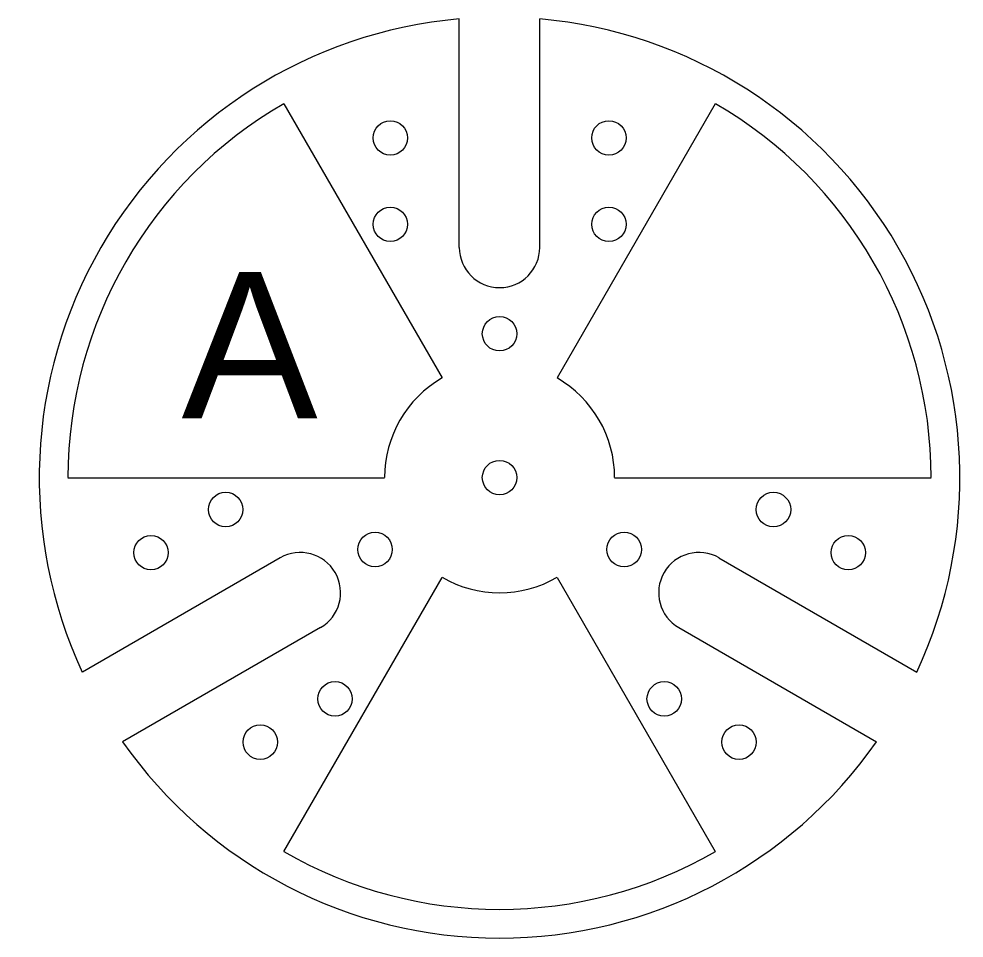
# Model space of a CAD drawing. Header units: millimetres. Extents: x -299 to 252, y -245 to 245.
# Drawn here: x -298.5 to -134.3, y 85.3 to 245 of the extents above; entities that cross this region are included whole.
import ezdxf

# ---------------------------------------------------------------- set-up
doc = ezdxf.new("R2010")
doc.units = ezdxf.units.MM
doc.header["$MEASUREMENT"] = 0
doc.styles.add('0', font='arial.ttf', dxfattribs={"height": 1})

msp = doc.modelspace()

# ---------------------------------------------------------------- linework, layer by layer
at = {"lineweight": 9}
for points, knots in [([(-222.0018, 244.9988), (-247.9933, 242.7153), (-271.2382, 227.9003), (-284.2833, 205.3038), (-284.2833, 205.3038), (-297.3284, 182.7074), (-298.5344, 155.1691), (-287.5147, 131.5187)], [0, 0, 0, 0, 0.33333333, 0.33333333, 0.33333333, 0.33333333, 1, 1, 1, 1]), ([(-142.4863, 131.5187), (-131.4665, 155.1691), (-132.6726, 182.7074), (-145.7177, 205.3038), (-145.7177, 205.3038), (-158.7627, 227.9003), (-182.0077, 242.7153), (-207.9992, 244.9988)], [0, 0, 0, 0, 0.33333333, 0.33333333, 0.33333333, 0.33333333, 1, 1, 1, 1]), ([(-230.9919, 224.319), (-230.9919, 225.9731), (-232.3328, 227.3141), (-233.987, 227.3141), (-233.987, 227.3141), (-235.6411, 227.3141), (-236.9821, 225.9731), (-236.9821, 224.319), (-236.9821, 224.319), (-236.9821, 222.6648), (-235.6411, 221.3239), (-233.987, 221.3239), (-233.987, 221.3239), (-232.3328, 221.3239), (-230.9919, 222.6648), (-230.9919, 224.319)], [0, 0, 0, 0, 0.2, 0.2, 0.2, 0.2, 0.4, 0.4, 0.4, 0.4, 0.6, 0.6, 0.6, 0.6, 1, 1, 1, 1]), ([(-192.9977, 224.319), (-192.9977, 225.9731), (-194.3387, 227.3141), (-195.9928, 227.3141), (-195.9928, 227.3141), (-197.6469, 227.3141), (-198.9879, 225.9731), (-198.9879, 224.319), (-198.9879, 224.319), (-198.9879, 222.6648), (-197.6469, 221.3239), (-195.9928, 221.3239), (-195.9928, 221.3239), (-194.3387, 221.3239), (-192.9977, 222.6648), (-192.9977, 224.319)], [0, 0, 0, 0, 0.2, 0.2, 0.2, 0.2, 0.4, 0.4, 0.4, 0.4, 0.6, 0.6, 0.6, 0.6, 1, 1, 1, 1]), ([(-230.9919, 209.3118), (-230.9919, 210.966), (-232.3328, 212.3069), (-233.987, 212.3069), (-233.987, 212.3069), (-235.6411, 212.3069), (-236.9821, 210.966), (-236.9821, 209.3118), (-236.9821, 209.3118), (-236.9821, 207.6577), (-235.6411, 206.3167), (-233.987, 206.3167), (-233.987, 206.3167), (-232.3328, 206.3167), (-230.9919, 207.6577), (-230.9919, 209.3118)], [0, 0, 0, 0, 0.2, 0.2, 0.2, 0.2, 0.4, 0.4, 0.4, 0.4, 0.6, 0.6, 0.6, 0.6, 1, 1, 1, 1]), ([(-192.9977, 209.3118), (-192.9977, 210.966), (-194.3387, 212.3069), (-195.9928, 212.3069), (-195.9928, 212.3069), (-197.6469, 212.3069), (-198.9879, 210.966), (-198.9879, 209.3118), (-198.9879, 209.3118), (-198.9879, 207.6577), (-197.6469, 206.3167), (-195.9928, 206.3167), (-195.9928, 206.3167), (-194.3387, 206.3167), (-192.9977, 207.6577), (-192.9977, 209.3118)], [0, 0, 0, 0, 0.2, 0.2, 0.2, 0.2, 0.4, 0.4, 0.4, 0.4, 0.6, 0.6, 0.6, 0.6, 1, 1, 1, 1]), ([(-221.9961, 205.3113), (-221.9961, 201.4477), (-218.864, 198.3157), (-215.0005, 198.3157), (-215.0005, 198.3157), (-211.1369, 198.3157), (-208.0049, 201.4477), (-208.0049, 205.3113)], [0, 0, 0, 0, 0.33333333, 0.33333333, 0.33333333, 0.33333333, 1, 1, 1, 1]), ([(-212.0054, 190.3042), (-212.0054, 191.9583), (-213.3463, 193.2992), (-215.0005, 193.2992), (-215.0005, 193.2992), (-216.6546, 193.2992), (-217.9956, 191.9583), (-217.9956, 190.3042), (-217.9956, 190.3042), (-217.9956, 188.65), (-216.6546, 187.3091), (-215.0005, 187.3091), (-215.0005, 187.3091), (-213.3463, 187.3091), (-212.0054, 188.65), (-212.0054, 190.3042)], [0, 0, 0, 0, 0.2, 0.2, 0.2, 0.2, 0.4, 0.4, 0.4, 0.4, 0.6, 0.6, 0.6, 0.6, 1, 1, 1, 1]), ([(-212.0054, 165.3063), (-212.0054, 166.9605), (-213.3463, 168.3014), (-215.0005, 168.3014), (-215.0005, 168.3014), (-216.6546, 168.3014), (-217.9956, 166.9605), (-217.9956, 165.3063), (-217.9956, 165.3063), (-217.9956, 163.6522), (-216.6546, 162.3112), (-215.0005, 162.3112), (-215.0005, 162.3112), (-213.3463, 162.3112), (-212.0054, 163.6522), (-212.0054, 165.3063)], [0, 0, 0, 0, 0.2, 0.2, 0.2, 0.2, 0.4, 0.4, 0.4, 0.4, 0.6, 0.6, 0.6, 0.6, 1, 1, 1, 1]), ([(-259.6092, 159.7607), (-259.6092, 161.4148), (-260.9502, 162.7557), (-262.6043, 162.7557), (-262.6043, 162.7557), (-264.2584, 162.7557), (-265.5994, 161.4148), (-265.5994, 159.7607), (-265.5994, 159.7607), (-265.5994, 158.1065), (-264.2584, 156.7656), (-262.6043, 156.7656), (-262.6043, 156.7656), (-260.9502, 156.7656), (-259.6092, 158.1065), (-259.6092, 159.7607)], [0, 0, 0, 0, 0.2, 0.2, 0.2, 0.2, 0.4, 0.4, 0.4, 0.4, 0.6, 0.6, 0.6, 0.6, 1, 1, 1, 1]), ([(-164.4015, 159.7607), (-164.4015, 161.4148), (-165.7425, 162.7557), (-167.3966, 162.7557), (-167.3966, 162.7557), (-169.0508, 162.7557), (-170.3917, 161.4148), (-170.3917, 159.7607), (-170.3917, 159.7607), (-170.3917, 158.1065), (-169.0508, 156.7656), (-167.3966, 156.7656), (-167.3966, 156.7656), (-165.7425, 156.7656), (-164.4015, 158.1065), (-164.4015, 159.7607)], [0, 0, 0, 0, 0.2, 0.2, 0.2, 0.2, 0.4, 0.4, 0.4, 0.4, 0.6, 0.6, 0.6, 0.6, 1, 1, 1, 1]), ([(-272.5844, 152.2677), (-272.5844, 153.9218), (-273.9253, 155.2627), (-275.5795, 155.2627), (-275.5795, 155.2627), (-277.2336, 155.2627), (-278.5746, 153.9218), (-278.5746, 152.2677), (-278.5746, 152.2677), (-278.5746, 150.6135), (-277.2336, 149.2726), (-275.5795, 149.2726), (-275.5795, 149.2726), (-273.9253, 149.2726), (-272.5844, 150.6135), (-272.5844, 152.2677)], [0, 0, 0, 0, 0.2, 0.2, 0.2, 0.2, 0.4, 0.4, 0.4, 0.4, 0.6, 0.6, 0.6, 0.6, 1, 1, 1, 1]), ([(-233.6377, 152.818), (-233.6377, 154.4721), (-234.9787, 155.8131), (-236.6328, 155.8131), (-236.6328, 155.8131), (-238.2869, 155.8131), (-239.6279, 154.4721), (-239.6279, 152.818), (-239.6279, 152.818), (-239.6279, 151.1638), (-238.2869, 149.8229), (-236.6328, 149.8229), (-236.6328, 149.8229), (-234.9787, 149.8229), (-233.6377, 151.1638), (-233.6377, 152.818)], [0, 0, 0, 0, 0.2, 0.2, 0.2, 0.2, 0.4, 0.4, 0.4, 0.4, 0.6, 0.6, 0.6, 0.6, 1, 1, 1, 1]), ([(-190.3519, 152.818), (-190.3519, 154.4721), (-191.6928, 155.8131), (-193.347, 155.8131), (-193.347, 155.8131), (-195.0011, 155.8131), (-196.342, 154.4721), (-196.342, 152.818), (-196.342, 152.818), (-196.342, 151.1638), (-195.0011, 149.8229), (-193.347, 149.8229), (-193.347, 149.8229), (-191.6928, 149.8229), (-190.3519, 151.1638), (-190.3519, 152.818)], [0, 0, 0, 0, 0.2, 0.2, 0.2, 0.2, 0.4, 0.4, 0.4, 0.4, 0.6, 0.6, 0.6, 0.6, 1, 1, 1, 1]), ([(-151.4052, 152.2677), (-151.4052, 153.9218), (-152.7462, 155.2627), (-154.4003, 155.2627), (-154.4003, 155.2627), (-156.0544, 155.2627), (-157.3954, 153.9218), (-157.3954, 152.2677), (-157.3954, 152.2677), (-157.3954, 150.6135), (-156.0544, 149.2726), (-154.4003, 149.2726), (-154.4003, 149.2726), (-152.7462, 149.2726), (-151.4052, 150.6135), (-151.4052, 152.2677)], [0, 0, 0, 0, 0.2, 0.2, 0.2, 0.2, 0.4, 0.4, 0.4, 0.4, 0.6, 0.6, 0.6, 0.6, 1, 1, 1, 1]), ([(-246.1315, 139.2454), (-242.7855, 141.1771), (-241.639, 145.4555), (-243.5707, 148.8014), (-243.5707, 148.8014), (-245.5023, 152.1474), (-249.7807, 153.294), (-253.1267, 151.3623)], [0, 0, 0, 0, 0.33333333, 0.33333333, 0.33333333, 0.33333333, 1, 1, 1, 1]), ([(-176.853, 151.3623), (-180.199, 153.294), (-184.4774, 152.1474), (-186.4091, 148.8014), (-186.4091, 148.8014), (-188.3408, 145.4555), (-187.1942, 141.1771), (-183.8482, 139.2454)], [0, 0, 0, 0, 0.33333333, 0.33333333, 0.33333333, 0.33333333, 1, 1, 1, 1]), ([(-240.6016, 126.8677), (-240.6016, 128.5218), (-241.9425, 129.8627), (-243.5966, 129.8627), (-243.5966, 129.8627), (-245.2508, 129.8627), (-246.5917, 128.5218), (-246.5917, 126.8677), (-246.5917, 126.8677), (-246.5917, 125.2135), (-245.2508, 123.8726), (-243.5966, 123.8726), (-243.5966, 123.8726), (-241.9425, 123.8726), (-240.6016, 125.2135), (-240.6016, 126.8677)], [0, 0, 0, 0, 0.2, 0.2, 0.2, 0.2, 0.4, 0.4, 0.4, 0.4, 0.6, 0.6, 0.6, 0.6, 1, 1, 1, 1]), ([(-183.388, 126.8677), (-183.388, 128.5218), (-184.729, 129.8627), (-186.3831, 129.8627), (-186.3831, 129.8627), (-188.0373, 129.8627), (-189.3782, 128.5218), (-189.3782, 126.8677), (-189.3782, 126.8677), (-189.3782, 125.2135), (-188.0373, 123.8726), (-186.3831, 123.8726), (-186.3831, 123.8726), (-184.729, 123.8726), (-183.388, 125.2135), (-183.388, 126.8677)], [0, 0, 0, 0, 0.2, 0.2, 0.2, 0.2, 0.4, 0.4, 0.4, 0.4, 0.6, 0.6, 0.6, 0.6, 1, 1, 1, 1]), ([(-253.5979, 119.3535), (-253.5979, 121.0076), (-254.9388, 122.3486), (-256.593, 122.3486), (-256.593, 122.3486), (-258.2471, 122.3486), (-259.5881, 121.0076), (-259.5881, 119.3535), (-259.5881, 119.3535), (-259.5881, 117.6993), (-258.2471, 116.3584), (-256.593, 116.3584), (-256.593, 116.3584), (-254.9388, 116.3584), (-253.5979, 117.6993), (-253.5979, 119.3535)], [0, 0, 0, 0, 0.2, 0.2, 0.2, 0.2, 0.4, 0.4, 0.4, 0.4, 0.6, 0.6, 0.6, 0.6, 1, 1, 1, 1]), ([(-170.3917, 119.3535), (-170.3917, 121.0076), (-171.7327, 122.3486), (-173.3868, 122.3486), (-173.3868, 122.3486), (-175.0409, 122.3486), (-176.3819, 121.0076), (-176.3819, 119.3535), (-176.3819, 119.3535), (-176.3819, 117.6993), (-175.0409, 116.3584), (-173.3868, 116.3584), (-173.3868, 116.3584), (-171.7327, 116.3584), (-170.3917, 117.6993), (-170.3917, 119.3535)], [0, 0, 0, 0, 0.2, 0.2, 0.2, 0.2, 0.4, 0.4, 0.4, 0.4, 0.6, 0.6, 0.6, 0.6, 1, 1, 1, 1]), ([(-280.517, 119.3989), (-265.5444, 98.0308), (-241.0921, 85.3069), (-215.0005, 85.3069), (-215.0005, 85.3069), (-188.9088, 85.3069), (-164.4565, 98.0308), (-149.4839, 119.3989)], [0, 0, 0, 0, 0.33333333, 0.33333333, 0.33333333, 0.33333333, 1, 1, 1, 1])]:
    msp.add_open_spline(points, degree=3, knots=knots, dxfattribs=at)
for points in [[(-221.9961, 205.3007), (-221.9961, 205.3007), (-221.9961, 244.9882), (-221.9961, 244.9882)], [(-208.0049, 205.3007), (-208.0049, 205.3007), (-208.0049, 244.9882), (-208.0049, 244.9882)], [(-252.5004, 230.2629), (-275.708, 216.8651), (-290.0046, 192.1036), (-290.0046, 165.3063)], [(-252.4972, 230.2562), (-252.4972, 230.2562), (-225.0017, 182.6312), (-225.0017, 182.6312)], [(-177.5037, 230.2562), (-177.5037, 230.2562), (-204.9992, 182.6312), (-204.9992, 182.6312)], [(-139.9964, 165.3063), (-139.9964, 192.1036), (-154.293, 216.8651), (-177.5005, 230.2629)], [(-224.9959, 182.6202), (-231.1817, 179.049), (-234.9924, 172.449), (-234.9924, 165.3063)], [(-195.0085, 165.3063), (-195.0085, 172.449), (-198.8192, 179.049), (-205.005, 182.6202)], [(-290.0046, 165.2957), (-290.0046, 165.2957), (-234.9924, 165.2957), (-234.9924, 165.2957)], [(-195.0085, 165.2957), (-195.0085, 165.2957), (-139.9964, 165.2957), (-139.9964, 165.2957)], [(-253.1322, 151.3681), (-253.1322, 151.3681), (-287.5069, 131.5137), (-287.5069, 131.5137)], [(-176.8687, 151.3681), (-176.8687, 151.3681), (-142.494, 131.5137), (-142.494, 131.5137)], [(-252.4972, 100.3564), (-252.4972, 100.3564), (-225.0017, 147.9814), (-225.0017, 147.9814)], [(-224.9959, 147.9925), (-218.8106, 144.4217), (-211.1903, 144.4217), (-205.005, 147.9925)], [(-204.9992, 147.9814), (-204.9992, 147.9814), (-177.5037, 100.3564), (-177.5037, 100.3564)], [(-246.1472, 139.2396), (-246.1472, 139.2396), (-280.5219, 119.3852), (-280.5219, 119.3852)], [(-183.8537, 139.2396), (-183.8537, 139.2396), (-149.479, 119.3852), (-149.479, 119.3852)], [(-252.5004, 100.3497), (-229.2952, 86.9531), (-200.7058, 86.9531), (-177.5005, 100.3497)]]:
    msp.add_open_spline(points, degree=3, dxfattribs=at)

# ---------------------------------------------------------------- texts
at = {"color": 250, "style": '0'}
msp.add_text('A', height=25.3999, dxfattribs=at).set_placement((-270.2719, 175.6293))

doc.saveas('drawing.dxf')
